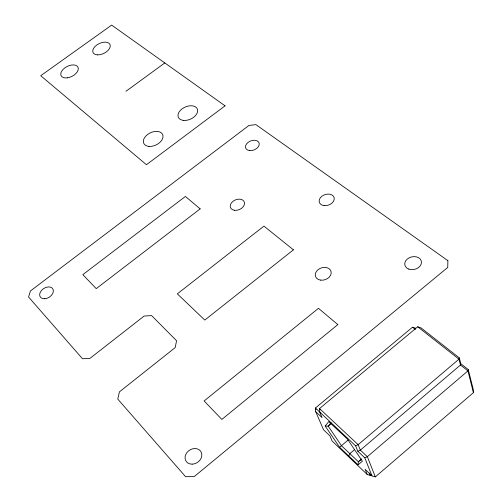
<?xml version="1.0" encoding="UTF-8"?>
<svg xmlns="http://www.w3.org/2000/svg" width="502" height="502" viewBox="0 0 502 502"><rect width="100%" height="100%" fill="white"/><g stroke="black" fill="none" stroke-linecap="round" stroke-linejoin="round"><path stroke-width="0.75" d="M358.039 464.833L362.413 461.25L347.528 439.225L328.741 421.58L325.196 426.035L339.622 447.269L358.039 464.833L358.378 461.765L361.346 459.23M415.712 328.226L412.537 327.21L315.432 408L315.645 411.571L322.083 417.626L319.749 412.18L319.529 408.565L417.708 326.789L420.927 327.819L459.305 357.882L460.811 363.718L468.253 369.579L467.946 370.89L473.424 392.646L375.339 476.9L371.995 475.89L365.13 469.357L367.207 474.49L370.514 475.488L369.485 472.928M460.811 363.718L460.485 365.01L360.348 450.125L357.807 451.248L355.617 445.826L315.432 408L316.04 409.406M459.305 357.882L458.972 359.162L460.485 365.01L467.946 370.89L367.345 456.688L364.778 457.805L357.807 451.248M348.752 455.973L349.844 453.657L354.613 449.61M331.05 422.665L328.208 426.167L325.196 426.035M339.622 447.269L348.012 440.122M331.194 423.657L328.208 426.167L341.442 445.676L358.378 461.765L361.81 458.897M125.964 91.289L164.807 62.938M355.617 445.826L358.164 444.684L458.972 359.162L417.708 326.789M412.537 327.21L415.399 329.469M369.384 474.415L370.514 475.488M367.207 474.49L332.123 441.02L329.908 435.849L323.552 429.806L315.645 411.571M320.113 409.933L319.529 408.565L358.164 444.684L360.348 450.125L367.345 456.688L375.339 476.9M364.778 457.805L371.995 475.89M468.253 369.579L473.154 389.081L473.424 392.646M447.891 260.67L447.74 267.447L194.192 476.618L185.571 476.674L117.769 399.09L119.426 391.861L175.192 347.604L176.56 340.726L151.61 315.607L144.124 316.047L89.921 358.409L82.516 358.748L28.576 297.021L30.427 290.965L248.973 125.437L255.907 124.621L447.891 260.67M337.846 324.612L221.853 419.427L204.119 400.96L318.469 308.316L337.846 324.612M293.438 249.82L204.803 320.075L177.338 293.858L263.952 226.107L293.438 249.82M200.172 208.87L96.246 288.637L82.824 274.657L185.401 196.451L200.172 208.87M225.065 105.834L146.452 164.725L40.718 75.714L111.651 25.1L225.065 105.834M44.803 298.759A7.474 5.158 -32.9 0 0 53.13 289.459A7.474 5.158 -32.9 0 0 41.603 290.3A7.474 5.158 -32.9 0 0 44.803 298.759M234.629 210.325A7.474 5.24 -22.8 0 0 244.499 202.639A7.474 5.24 -22.8 0 0 233.016 201.277A7.474 5.24 -22.8 0 0 234.629 210.325M320.546 280.116A8.164 6.175 -18.9 0 0 331.082 271.582A8.164 6.175 -18.9 0 0 318.061 269.687A8.164 6.175 -18.9 0 0 320.546 280.116M192.122 464.155A8.848 7.304 -33.8 0 0 201.283 452.308A8.848 7.304 -33.8 0 0 186.92 452.572A8.848 7.304 -33.8 0 0 192.122 464.155M408.691 269.072A8.471 6.4 -13.2 0 0 421.479 262.521A8.471 6.4 -13.2 0 0 409.143 257.821A8.471 6.4 -13.2 0 0 408.691 269.072M324.16 205.6A7.762 5.528 -18.4 0 0 334.137 197.688A7.762 5.528 -18.4 0 0 321.782 196.307A7.762 5.528 -18.4 0 0 324.16 205.6M249.764 150.594A7.185 4.807 -21.5 0 0 259.201 143.352A7.185 4.807 -21.5 0 0 248.107 142.361A7.185 4.807 -21.5 0 0 249.764 150.594M183.795 120.424A10.36 6.601 -23.8 0 0 197.625 110.032A10.36 6.601 -23.8 0 0 182.063 108.871A10.36 6.601 -23.8 0 0 183.795 120.424M148.962 146.396A10.423 6.714 -25.4 0 0 163.006 135.847A10.423 6.714 -25.4 0 0 147.594 134.473A10.423 6.714 -25.4 0 0 148.962 146.396M67.481 77.829A9.444 5.509 -27 0 0 77.948 67.155A9.444 5.509 -27 0 0 63.158 69.326A9.444 5.509 -27 0 0 67.481 77.829M97.476 54.869A9.381 5.434 -25.8 0 0 110.264 45.632A9.381 5.434 -25.8 0 0 96.767 45.023A9.381 5.434 -25.8 0 0 97.476 54.869"/></g></svg>
